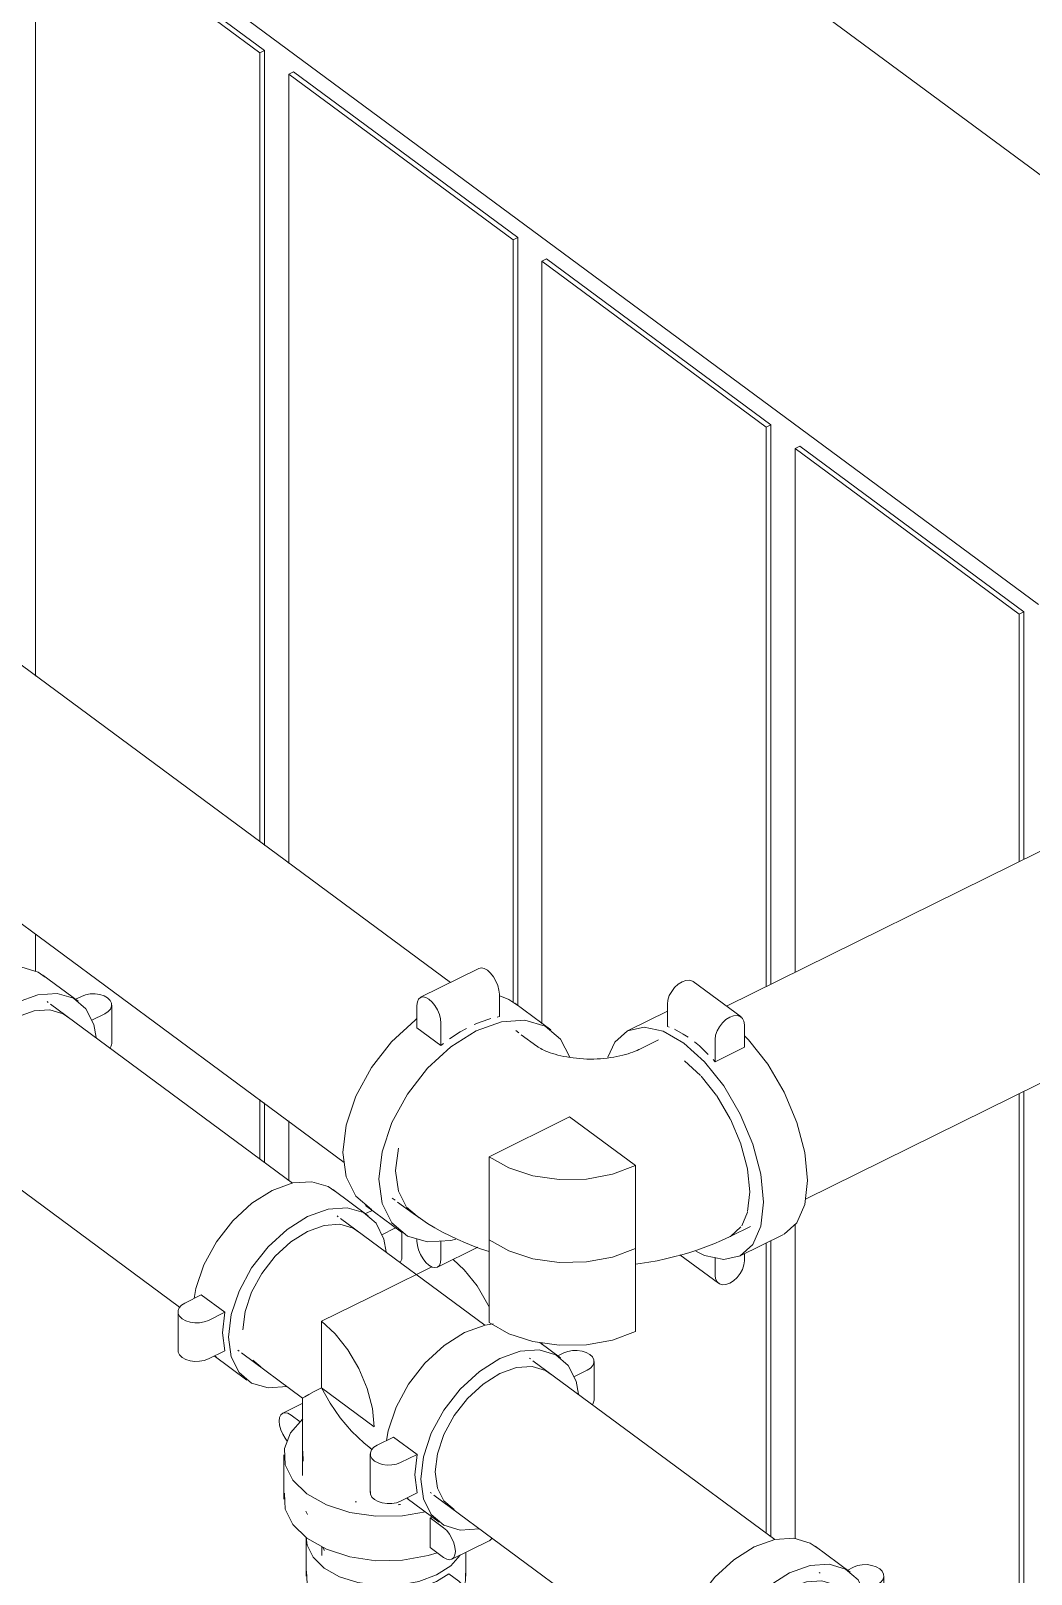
# Model space of a CAD drawing. Header units: metres. Extents: x 63 to 378, y -27 to 78.
# Drawn here: x 318.714 to 320.027, y 1.531 to 3.556 of the extents above; entities that cross this region are included whole.
import ezdxf

# ---------------------------------------------------------------- set-up
doc = ezdxf.new("R2010")
doc.units = ezdxf.units.M
doc.layers.add('M-EQPM', color=7, linetype='Continuous', lineweight=18)
doc.layers.add('P-PIPE', color=7, linetype='Continuous', lineweight=18)

# ---------------------------------------------------------------- blocks, each defined once
blk = doc.blocks.new('Victaulic-IPS-Tee-Reducing Tee-No 20-25 - AC-2134192-3D BOMBAS')
at = {"layer": 'P-PIPE', "color": 11, "true_color": 0xff8080}
for p, q in [((-58.591, 2.3251), (-58.7804, 2.465)), ((-58.9106, 2.2888), (-58.8304, 2.2295)), ((-58.5311, 2.2808), (-58.5325, 2.2818)), ((-58.8304, 2.2295), (-58.8304, 2.1279)), ((-58.7415, 2.1638), (-58.7393, 2.1622)), ((-58.6627, 2.1056), (-58.6613, 2.1046))]:
    blk.add_line(p, q, dxfattribs=at)
at = {"layer": 'P-PIPE', "color": 11, "lineweight": 9, "true_color": 0xff8080}
for p, q in [((-58.6361, 2.414), (-58.7208, 2.3721)), ((-58.8056, 2.3301), (-58.7208, 2.3721)), ((-58.8056, 2.3301), (-58.8056, 2.2429)), ((-58.8056, 2.2429), (-58.7363, 2.1916))]:
    blk.add_line(p, q, dxfattribs=at)
for points in [[(-58.6361, 2.414, 0), (-58.6181, 2.3977, 0), (-58.6014, 2.3766, 0), (-58.587, 2.3522, 0), (-58.5761, 2.3261, 0)], [(-58.7363, 2.1916, 0), (-58.7387, 2.216, 0), (-58.7456, 2.2421, 0), (-58.7566, 2.2684, 0), (-58.771, 2.2928, 0), (-58.7877, 2.3139, 0), (-58.8056, 2.3301, 0)]]:
    blk.add_polyline3d(points, dxfattribs=at)
at = {"layer": 'P-PIPE', "color": 11, "true_color": 0xff8080}
for points in [[(-58.8304, 2.2295, 0), (-58.8301, 2.2297, 0), (-58.8276, 2.2313, 0), (-58.8224, 2.234, 0), (-58.8151, 2.2379, 0), (-58.8056, 2.2429, 0)], [(-58.8056, 2.2429, 0), (-58.7943, 2.2226, 0), (-58.7812, 2.2035, 0), (-58.7663, 2.186, 0), (-58.7497, 2.1703, 0), (-58.7392, 2.1622, 0)]]:
    blk.add_polyline3d(points, dxfattribs=at)
blk = doc.blocks.new('Victaulic-IPS-Tee-Reducing Tee-No 20-25 - AC-V286-3D BOMBAS')
at = {"layer": 'P-PIPE', "color": 11, "true_color": 0xff8080}
for p, q in [((-57.9578, 1.8572), (-58.1472, 1.9971)), ((-58.2774, 1.8209), (-58.1972, 1.7616)), ((-57.8979, 1.8129), (-57.8993, 1.8139)), ((-58.1972, 1.7616), (-58.1972, 1.66)), ((-58.1083, 1.696), (-58.1061, 1.6943)), ((-58.0295, 1.6377), (-58.0281, 1.6367))]:
    blk.add_line(p, q, dxfattribs=at)
at = {"layer": 'P-PIPE', "color": 11, "lineweight": 9, "true_color": 0xff8080}
for p, q in [((-58.0276, 1.9338), (-58.0876, 1.9042)), ((-58.1724, 1.8623), (-58.0876, 1.9042)), ((-58.1724, 1.8623), (-58.1724, 1.775)), ((-58.1724, 1.775), (-58.1031, 1.7237))]:
    blk.add_line(p, q, dxfattribs=at)
for points in [[(-57.9996, 1.9436, 0), (-57.9849, 1.9298, 0), (-57.9682, 1.9088, 0), (-57.9538, 1.8843, 0), (-57.9521, 1.8807, 0)], [(-58.1031, 1.7237, 0), (-58.1055, 1.7481, 0), (-58.1124, 1.7742, 0), (-58.1234, 1.8005, 0), (-58.1378, 1.8249, 0), (-58.1545, 1.846, 0), (-58.1724, 1.8623, 0)]]:
    blk.add_polyline3d(points, dxfattribs=at)
at = {"layer": 'P-PIPE', "color": 11, "true_color": 0xff8080}
for points in [[(-58.1972, 1.7616, 0), (-58.1969, 1.7618, 0), (-58.1943, 1.7634, 0), (-58.1892, 1.7662, 0), (-58.1819, 1.7701, 0), (-58.1724, 1.775, 0)], [(-58.1724, 1.775, 0), (-58.1611, 1.7547, 0), (-58.148, 1.7357, 0), (-58.1331, 1.7181, 0), (-58.1165, 1.7024, 0), (-58.106, 1.6943, 0)]]:
    blk.add_polyline3d(points, dxfattribs=at)
blk = doc.blocks.new('Victaulic-IPS-Rigid Coupling Style 07-W07-107 - Standard-V306-3D BOMBAS')
at = {"layer": 'P-PIPE', "color": 11, "true_color": 0xff8080}
for p, q in [((-57.4781, 1.5332), (-57.5244, 1.5674)), ((-57.4739, 1.5397), (-57.4824, 1.5355)), ((-57.434, 1.4777), (-57.434, 1.5283)), ((-57.4604, 1.5083), (-57.443, 1.5169)), ((-57.6972, 1.4293), (-57.7189, 1.4186)), ((-57.6663, 1.4065), (-57.6972, 1.4293)), ((-57.7278, 1.4072), (-57.7278, 1.3566)), ((-57.688, 1.3958), (-57.6663, 1.4065)), ((-57.6663, 1.3559), (-57.688, 1.3452)), ((-57.6802, 1.3491), (-57.6375, 1.3175)), ((-57.6775, 1.3477), (-57.6799, 1.3491)), ((-57.6181, 1.3342), (-57.6296, 1.3435))]:
    blk.add_line(p, q, dxfattribs=at)
for points in [[(-57.7067, 1.4247, 0), (-57.7044, 1.4377, 0), (-57.694, 1.4686, 0), (-57.6775, 1.4988, 0), (-57.656, 1.5265, 0), (-57.6309, 1.5495, 0), (-57.6041, 1.5664, 0)], [(-57.6041, 1.5664, 0), (-57.5772, 1.5761, 0), (-57.5522, 1.5778, 0), (-57.5307, 1.5714, 0), (-57.5214, 1.565, 0)], [(-57.4543, 1.4856, 0), (-57.4575, 1.5026, 0), (-57.4679, 1.5232, 0), (-57.4844, 1.5372, 0), (-57.5059, 1.5435, 0), (-57.5309, 1.5418, 0), (-57.5578, 1.5322, 0)], [(-57.443, 1.5169, 0), (-57.4386, 1.5197, 0), (-57.4356, 1.5231, 0), (-57.4342, 1.5268, 0), (-57.4344, 1.5307, 0), (-57.4362, 1.5343, 0), (-57.4395, 1.5376, 0), (-57.4442, 1.5403, 0), (-57.4498, 1.5421, 0), (-57.456, 1.543, 0), (-57.4624, 1.5428, 0), (-57.4685, 1.5417, 0), (-57.4739, 1.5397, 0)], [(-57.5578, 1.5322, 0), (-57.5846, 1.5153, 0), (-57.6097, 1.4922, 0), (-57.6312, 1.4646, 0), (-57.6477, 1.4343, 0), (-57.658, 1.4034, 0), (-57.6616, 1.374, 0), (-57.658, 1.3481, 0), (-57.6477, 1.3275, 0), (-57.6312, 1.3135, 0), (-57.6097, 1.3072, 0), (-57.5846, 1.3089, 0)], [(-57.5578, 1.5126, 0), (-57.5358, 1.5205, 0), (-57.5154, 1.5219, 0), (-57.4978, 1.5167, 0), (-57.4902, 1.5115, 0)], [(-57.6426, 1.3834, 0), (-57.6397, 1.4075, 0), (-57.6312, 1.4327, 0), (-57.6177, 1.4574, 0), (-57.6002, 1.48, 0), (-57.5797, 1.4988, 0), (-57.5578, 1.5126, 0)], [(-57.434, 1.4777, 0), (-57.4342, 1.4762, 0), (-57.4356, 1.4725, 0)], [(-57.7189, 1.4186, 0), (-57.7232, 1.4158, 0), (-57.7262, 1.4124, 0), (-57.7277, 1.4087, 0), (-57.7275, 1.4048, 0), (-57.7256, 1.4012, 0), (-57.7223, 1.3979, 0), (-57.7177, 1.3953, 0), (-57.712, 1.3934, 0), (-57.7058, 1.3926, 0), (-57.6995, 1.3927, 0), (-57.6934, 1.3938, 0), (-57.688, 1.3958, 0)], [(-57.6663, 1.3559, 0), (-57.6693, 1.3797, 0), (-57.6663, 1.4065, 0)], [(-57.688, 1.3452, 0), (-57.6934, 1.3432, 0), (-57.6995, 1.3421, 0), (-57.7058, 1.342, 0), (-57.712, 1.3428, 0), (-57.7177, 1.3447, 0), (-57.7223, 1.3473, 0), (-57.7256, 1.3506, 0), (-57.7275, 1.3542, 0), (-57.7277, 1.3581, 0)]]:
    blk.add_polyline3d(points, dxfattribs=at)
blk = doc.blocks.new('Victaulic-IPS-Rigid Coupling Style 07-W07-107 - Standard-V307-3D BOMBAS')
at = {"layer": 'P-PIPE', "color": 11, "true_color": 0xff8080}
for p, q in [((-57.8586, 1.8144), (-57.8857, 1.8344)), ((-57.8544, 1.8209), (-57.8629, 1.8167)), ((-57.8145, 1.7589), (-57.8145, 1.8094)), ((-57.8409, 1.7895), (-57.8235, 1.798)), ((-58.0777, 1.7105), (-58.0993, 1.6998)), ((-58.0468, 1.6877), (-58.0777, 1.7105)), ((-58.1083, 1.6884), (-58.1083, 1.6378)), ((-58.0685, 1.677), (-58.0468, 1.6877)), ((-58.0468, 1.6371), (-58.0685, 1.6264)), ((-58.0601, 1.6298), (-58.018, 1.5986)), ((-58.058, 1.6289), (-58.0594, 1.6297))]:
    blk.add_line(p, q, dxfattribs=at)
for points in [[(-58.0872, 1.7059, 0), (-58.0848, 1.7188, 0), (-58.0745, 1.7497, 0), (-58.058, 1.78, 0), (-58.0365, 1.8076, 0), (-58.0114, 1.8307, 0), (-57.9846, 1.8476, 0)], [(-57.9846, 1.8476, 0), (-57.9577, 1.8572, 0), (-57.9471, 1.8589, 0)], [(-57.8348, 1.7667, 0), (-57.838, 1.7837, 0), (-57.8484, 1.8044, 0), (-57.8648, 1.8183, 0), (-57.8864, 1.8247, 0), (-57.9114, 1.823, 0), (-57.9383, 1.8134, 0)], [(-57.8235, 1.798, 0), (-57.8191, 1.8008, 0), (-57.8161, 1.8042, 0), (-57.8147, 1.808, 0), (-57.8149, 1.8118, 0), (-57.8167, 1.8155, 0), (-57.82, 1.8188, 0), (-57.8247, 1.8214, 0), (-57.8303, 1.8232, 0), (-57.8365, 1.8241, 0), (-57.8428, 1.824, 0), (-57.8489, 1.8229, 0), (-57.8544, 1.8209, 0)], [(-57.9383, 1.8134, 0), (-57.9651, 1.7964, 0), (-57.9902, 1.7734, 0), (-58.0117, 1.7458, 0), (-58.0282, 1.7155, 0), (-58.0385, 1.6846, 0), (-58.0421, 1.6552, 0), (-58.0385, 1.6293, 0), (-58.0282, 1.6086, 0), (-58.0117, 1.5947, 0), (-57.9902, 1.5883, 0), (-57.9651, 1.59, 0)], [(-57.9383, 1.7938, 0), (-57.9163, 1.8016, 0), (-57.8959, 1.803, 0), (-57.8783, 1.7978, 0), (-57.8707, 1.7926, 0)], [(-57.9982, 1.6152, 0), (-58.0117, 1.6266, 0), (-58.0202, 1.6434, 0), (-58.0231, 1.6646, 0), (-58.0202, 1.6886, 0), (-58.0117, 1.7138, 0), (-57.9982, 1.7386, 0), (-57.9807, 1.7611, 0), (-57.9602, 1.78, 0), (-57.9383, 1.7938, 0)], [(-57.8145, 1.7588, 0), (-57.8147, 1.7574, 0), (-57.8161, 1.7536, 0)], [(-58.0993, 1.6998, 0), (-58.1037, 1.697, 0), (-58.1067, 1.6936, 0), (-58.1082, 1.6898, 0), (-58.108, 1.686, 0), (-58.1061, 1.6823, 0), (-58.1028, 1.679, 0), (-58.0981, 1.6764, 0), (-58.0925, 1.6746, 0), (-58.0863, 1.6737, 0), (-58.08, 1.6738, 0), (-58.0739, 1.6749, 0), (-58.0685, 1.677, 0)], [(-58.0468, 1.6371, 0), (-58.0498, 1.6609, 0), (-58.0468, 1.6877, 0)], [(-58.0685, 1.6264, 0), (-58.0739, 1.6243, 0), (-58.08, 1.6232, 0), (-58.0863, 1.6231, 0), (-58.0925, 1.624, 0), (-58.0981, 1.6258, 0), (-58.1028, 1.6284, 0), (-58.1061, 1.6317, 0), (-58.108, 1.6354, 0), (-58.1082, 1.6392, 0)]]:
    blk.add_polyline3d(points, dxfattribs=at)
blk = doc.blocks.new('Victaulic-IPS-Rigid Coupling Style 07-W07-107 - Standard-V312-3D BOMBAS')
at = {"layer": 'P-PIPE', "color": 11, "true_color": 0xff8080}
for p, q in [((-58.4918, 2.2823), (-58.5381, 2.3165)), ((-58.4876, 2.2887), (-58.4961, 2.2845)), ((-58.4477, 2.2267), (-58.4477, 2.2773)), ((-58.4741, 2.2573), (-58.4567, 2.2659)), ((-58.7109, 2.1784), (-58.7326, 2.1677)), ((-58.68, 2.1555), (-58.7109, 2.1784)), ((-58.7415, 2.1563), (-58.7415, 2.1057)), ((-58.7017, 2.1449), (-58.68, 2.1555)), ((-58.68, 2.105), (-58.7017, 2.0943)), ((-58.6939, 2.0981), (-58.6512, 2.0665)), ((-58.6912, 2.0968), (-58.6936, 2.0982))]:
    blk.add_line(p, q, dxfattribs=at)
for points in [[(-58.7204, 2.1738, 0), (-58.7181, 2.1867, 0), (-58.7077, 2.2176, 0), (-58.6912, 2.2479, 0), (-58.6697, 2.2755, 0), (-58.6446, 2.2985, 0), (-58.6178, 2.3155, 0)], [(-58.6178, 2.3155, 0), (-58.5909, 2.3251, 0), (-58.5659, 2.3268, 0), (-58.5444, 2.3204, 0), (-58.5351, 2.3141, 0)], [(-58.468, 2.2346, 0), (-58.4712, 2.2516, 0), (-58.4816, 2.2723, 0), (-58.4981, 2.2862, 0), (-58.5196, 2.2926, 0), (-58.5446, 2.2909, 0), (-58.5715, 2.2812, 0)], [(-58.4567, 2.2659, 0), (-58.4523, 2.2687, 0), (-58.4493, 2.2721, 0), (-58.4479, 2.2759, 0), (-58.4481, 2.2797, 0), (-58.4499, 2.2834, 0), (-58.4533, 2.2867, 0), (-58.4579, 2.2893, 0), (-58.4635, 2.2911, 0), (-58.4697, 2.292, 0), (-58.4761, 2.2919, 0), (-58.4822, 2.2908, 0), (-58.4876, 2.2887, 0)], [(-58.5715, 2.2812, 0), (-58.5983, 2.2643, 0), (-58.6234, 2.2413, 0), (-58.6449, 2.2137, 0), (-58.6614, 2.1834, 0), (-58.6717, 2.1525, 0), (-58.6753, 2.1231, 0), (-58.6717, 2.0972, 0), (-58.6614, 2.0765, 0), (-58.6449, 2.0626, 0), (-58.6234, 2.0562, 0), (-58.5983, 2.0579, 0)], [(-58.5715, 2.2617, 0), (-58.5495, 2.2695, 0), (-58.5291, 2.2709, 0), (-58.5115, 2.2657, 0), (-58.5039, 2.2605, 0)], [(-58.6314, 2.083, 0), (-58.6449, 2.0945, 0), (-58.6534, 2.1113, 0), (-58.6563, 2.1325, 0), (-58.6534, 2.1565, 0), (-58.6449, 2.1817, 0), (-58.6314, 2.2065, 0), (-58.6139, 2.229, 0), (-58.5934, 2.2478, 0), (-58.5715, 2.2617, 0)], [(-58.4477, 2.2267, 0), (-58.4479, 2.2253, 0), (-58.4493, 2.2215, 0)], [(-58.7326, 2.1677, 0), (-58.7369, 2.1649, 0), (-58.7399, 2.1615, 0), (-58.7414, 2.1577, 0), (-58.7412, 2.1539, 0), (-58.7393, 2.1502, 0), (-58.736, 2.1469, 0), (-58.7314, 2.1443, 0), (-58.7257, 2.1425, 0), (-58.7195, 2.1416, 0), (-58.7132, 2.1417, 0), (-58.7071, 2.1428, 0), (-58.7017, 2.1449, 0)], [(-58.68, 2.105, 0), (-58.683, 2.1288, 0), (-58.68, 2.1555, 0)], [(-58.7017, 2.0943, 0), (-58.7071, 2.0922, 0), (-58.7132, 2.0911, 0), (-58.7195, 2.091, 0), (-58.7257, 2.0919, 0), (-58.7314, 2.0937, 0), (-58.736, 2.0963, 0), (-58.7393, 2.0996, 0), (-58.7412, 2.1033, 0), (-58.7414, 2.1071, 0)]]:
    blk.add_polyline3d(points, dxfattribs=at)
blk = doc.blocks.new('Victaulic-IPS-Rigid Coupling Style 07-W07-107 - Standard-V313-3D BOMBAS')
at = {"layer": 'P-PIPE', "color": 11, "true_color": 0xff8080}
for p, q in [((-58.111, 2.0009), (-58.1573, 2.0351)), ((-58.1068, 2.0074), (-58.1153, 2.0032)), ((-58.1052, 2.0081), (-58.1068, 2.0074)), ((-58.0933, 1.976), (-58.0759, 1.9846)), ((-58.0759, 1.9846), (-58.0746, 1.9853)), ((-58.067, 1.9454), (-58.067, 1.9797)), ((-58.3302, 1.897), (-58.3518, 1.8863)), ((-58.2993, 1.8742), (-58.3302, 1.897)), ((-58.3607, 1.8749), (-58.3607, 1.8243)), ((-58.3209, 1.8635), (-58.2993, 1.8742)), ((-58.2993, 1.8236), (-58.3209, 1.8129)), ((-58.3131, 1.8168), (-58.2704, 1.7852)), ((-58.3104, 1.8154), (-58.3129, 1.8168)), ((-58.2521, 1.8025), (-58.2626, 1.8112))]:
    blk.add_line(p, q, dxfattribs=at)
for points in [[(-58.237, 2.0341, 0), (-58.2102, 2.0438, 0), (-58.1851, 2.0455, 0), (-58.1636, 2.0391, 0), (-58.1547, 2.033, 0)], [(-58.3397, 1.8924, 0), (-58.3373, 1.9054, 0), (-58.3269, 1.9363, 0), (-58.3104, 1.9665, 0), (-58.2889, 1.9942, 0), (-58.2639, 2.0172, 0), (-58.237, 2.0341, 0)], [(-58.0873, 1.9533, 0), (-58.0904, 1.9703, 0), (-58.1008, 1.9909, 0), (-58.1173, 2.0049, 0), (-58.1388, 2.0112, 0), (-58.1638, 2.0095, 0), (-58.1907, 1.9999, 0)], [(-58.1907, 1.9999, 0), (-58.2176, 1.983, 0), (-58.2426, 1.9599, 0), (-58.2641, 1.9323, 0), (-58.2806, 1.902, 0), (-58.291, 1.8711, 0), (-58.2945, 1.8417, 0), (-58.291, 1.8158, 0), (-58.2806, 1.7952, 0), (-58.2641, 1.7812, 0), (-58.2426, 1.7749, 0), (-58.2176, 1.7766, 0)], [(-58.1907, 1.9803, 0), (-58.1688, 1.9882, 0), (-58.1483, 1.9896, 0), (-58.1308, 1.9844, 0), (-58.1232, 1.9792, 0)], [(-58.2755, 1.8511, 0), (-58.2726, 1.8752, 0), (-58.2641, 1.9004, 0), (-58.2507, 1.9251, 0), (-58.2331, 1.9477, 0), (-58.2127, 1.9665, 0), (-58.1907, 1.9803, 0)], [(-58.067, 1.9454, 0), (-58.0671, 1.9439, 0), (-58.0686, 1.9402, 0)], [(-58.3518, 1.8863, 0), (-58.3562, 1.8835, 0), (-58.3592, 1.8801, 0), (-58.3606, 1.8764, 0), (-58.3604, 1.8725, 0), (-58.3586, 1.8689, 0), (-58.3552, 1.8656, 0), (-58.3506, 1.863, 0), (-58.345, 1.8611, 0), (-58.3388, 1.8603, 0), (-58.3324, 1.8604, 0), (-58.3263, 1.8615, 0), (-58.3209, 1.8635, 0)], [(-58.2993, 1.8236, 0), (-58.3022, 1.8474, 0), (-58.2993, 1.8742, 0)], [(-58.3209, 1.8129, 0), (-58.3263, 1.8109, 0), (-58.3324, 1.8098, 0), (-58.3388, 1.8097, 0), (-58.345, 1.8105, 0), (-58.3506, 1.8124, 0), (-58.3552, 1.815, 0), (-58.3586, 1.8183, 0), (-58.3604, 1.8219, 0), (-58.3606, 1.8258, 0)]]:
    blk.add_polyline3d(points, dxfattribs=at)
blk = doc.blocks.new('Victaulic-IPS-Reducer No 50-51 - AC-2757305-3D BOMBAS')
at = {"layer": 'P-PIPE', "color": 11, "true_color": 0xff8080}
for p, q in [((-58.193, 1.6131), (-58.1909, 1.6087)), ((-58.1718, 1.5664), (-58.1718, 1.5548)), ((-58.1706, 1.5657), (-58.1686, 1.5614))]:
    blk.add_line(p, q, dxfattribs=at)
blk = doc.blocks.new('Victaulic-IPS-Rigid Coupling Style 07-W07-107 - Standard-V367-3D BOMBAS')
at = {"layer": 'P-PIPE', "color": 11, "true_color": 0xff8080}
for p, q in [((-58.1969, 1.7548), (-58.2232, 1.7418)), ((-58.2002, 1.7303), (-58.2124, 1.7393)), ((-58.2217, 1.6872), (-58.2218, 1.6289)), ((-58.1963, 1.6788), (-58.1969, 1.6921)), ((-58.1264, 1.6253), (-58.128, 1.6256)), ((-58.0262, 1.6054), (-58.0297, 1.6044)), ((-58.012, 1.5913), (-58.0297, 1.6044)), ((-58.0297, 1.6044), (-58.0297, 1.5655)), ((-58.0297, 1.5655), (-58.012, 1.5524)), ((-58.0012, 1.55), (-57.9521, 1.5743))]:
    blk.add_line(p, q, dxfattribs=at)
for points in [[(-58.2124, 1.7393, 0), (-58.2164, 1.7416, 0), (-58.2201, 1.7424, 0), (-58.2233, 1.7417, 0), (-58.2258, 1.7395, 0), (-58.2273, 1.7359, 0), (-58.2278, 1.7313, 0), (-58.2273, 1.7259, 0), (-58.2258, 1.7201, 0), (-58.2233, 1.7142, 0), (-58.2201, 1.7088, 0), (-58.2173, 1.7051, 0)], [(-58.1967, 1.7344, 0), (-58.2131, 1.7158, 0), (-58.2211, 1.6953, 0), (-58.22, 1.6741, 0), (-58.2099, 1.6539, 0), (-58.1915, 1.6359, 0)], [(-58.1915, 1.5776, 0), (-58.2099, 1.5956, 0), (-58.22, 1.6158, 0), (-58.2211, 1.637, 0)], [(-58.1915, 1.6359, 0), (-58.1659, 1.6214, 0), (-58.1351, 1.6114, 0), (-58.101, 1.6065, 0), (-58.066, 1.6072, 0), (-58.0358, 1.6124, 0)], [(-58.0686, 1.622, 0), (-58.07, 1.6218, 0), (-58.0715, 1.6217, 0)], [(-58.012, 1.5524, 0), (-58.008, 1.5501, 0), (-58.0043, 1.5493, 0), (-58.0011, 1.55, 0), (-57.9987, 1.5523, 0), (-57.9971, 1.5558, 0), (-57.9966, 1.5604, 0), (-57.9971, 1.5659, 0), (-57.9987, 1.5717, 0), (-58.0011, 1.5775, 0), (-58.0043, 1.583, 0), (-58.008, 1.5877, 0), (-58.012, 1.5913, 0)], [(-58.0207, 1.5587, 0), (-58.0325, 1.555, 0), (-58.066, 1.5489, 0), (-58.101, 1.5482, 0), (-58.1351, 1.5531, 0), (-58.1659, 1.5631, 0), (-58.1915, 1.5776, 0)], [(-57.9485, 1.5784, 0), (-57.9495, 1.5765, 0), (-57.952, 1.5743, 0)]]:
    blk.add_polyline3d(points, dxfattribs=at)
blk = doc.blocks.new('Victaulic-IPS-Rigid Coupling Style 07-W07-107 - Standard-V368-3D BOMBAS')
at = {"layer": 'P-PIPE', "color": 11, "true_color": 0xff8080}
for p, q in [((-58.1924, 1.5785), (-58.1924, 1.528)), ((-57.9829, 1.528), (-57.9829, 1.5591)), ((-58.0052, 1.5311), (-57.9919, 1.5212)), ((-58.0273, 1.5037), (-58.0406, 1.5136)), ((-58.0406, 1.5136), (-58.0406, 1.4798)), ((-58.0406, 1.4798), (-58.0273, 1.47)), ((-58.0179, 1.4679), (-57.9825, 1.4853))]:
    blk.add_line(p, q, dxfattribs=at)
for points in [[(-58.1924, 1.5785, 0), (-58.1911, 1.5684, 0), (-58.1832, 1.5526, 0), (-58.1688, 1.5385, 0)], [(-58.1688, 1.5385, 0), (-58.1488, 1.5272, 0), (-58.1247, 1.5194, 0), (-58.0981, 1.5156, 0), (-58.0708, 1.5161, 0), (-58.0446, 1.5209, 0), (-58.0213, 1.5296, 0), (-58.0026, 1.5416, 0), (-57.9902, 1.5553, 0)], [(-58.1688, 1.4879, 0), (-58.1832, 1.502, 0), (-58.1911, 1.5178, 0), (-58.1919, 1.5343, 0)], [(-58.0052, 1.5311, 0), (-58.0213, 1.5211, 0), (-58.0406, 1.5136, 0)], [(-57.9919, 1.5212, 0), (-57.9884, 1.518, 0), (-57.9852, 1.514, 0), (-57.9824, 1.5092, 0), (-57.9803, 1.5042, 0), (-57.9789, 1.4991, 0), (-57.9785, 1.4944, 0), (-57.9789, 1.4904, 0), (-57.9803, 1.4873, 0), (-57.9824, 1.4854, 0)], [(-57.9831, 1.5318, 0), (-57.9834, 1.5217, 0), (-57.9852, 1.5149, 0)], [(-58.0178, 1.4679, 0), (-58.0157, 1.4698, 0), (-58.0143, 1.4729, 0), (-58.0139, 1.4769, 0), (-58.0143, 1.4816, 0), (-58.0157, 1.4867, 0), (-58.0178, 1.4918, 0), (-58.0206, 1.4965, 0), (-58.0238, 1.5006, 0), (-58.0273, 1.5037, 0)], [(-58.0329, 1.474, 0), (-58.0446, 1.4703, 0), (-58.0708, 1.4655, 0), (-58.0981, 1.465, 0), (-58.1247, 1.4688, 0), (-58.1488, 1.4766, 0), (-58.1688, 1.4879, 0)], [(-58.0273, 1.47, 0), (-58.0238, 1.468, 0), (-58.0206, 1.4673, 0), (-58.0179, 1.4679, 0)]]:
    blk.add_polyline3d(points, dxfattribs=at)
blk = doc.blocks.new('Victaulic-IPS-Elbow No 10-13 - AC-V403-3D BOMBAS')
at = {"layer": 'P-PIPE', "color": 1, "true_color": 0xff0000}
for p, q in [((-57.8897, 2.2233), (-57.9102, 2.2384)), ((-57.7301, 2.2315), (-57.7552, 2.2191)), ((-58.0724, 2.0188), (-58.0519, 2.0037)), ((-58.0468, 2.0003), (-58.0455, 1.9996)), ((-58.0455, 1.9996), (-58.0468, 2.0003)), ((-57.6342, 1.9743), (-57.6091, 1.9867))]:
    blk.add_line(p, q, dxfattribs=at)
at = {"layer": 'P-PIPE', "color": 1, "lineweight": 9, "true_color": 0xff0000}
for p, q in [((-57.8466, 2.1305), (-57.9523, 2.0782)), ((-57.7602, 2.0666), (-57.8466, 2.1305)), ((-57.9523, 1.9694), (-57.9523, 2.0782)), ((-57.7602, 2.0666), (-57.7602, 1.9578)), ((-57.9523, 1.8607), (-57.9523, 1.9694)), ((-57.7602, 1.849), (-57.7602, 1.9578))]:
    blk.add_line(p, q, dxfattribs=at)
at = {"layer": 'P-PIPE', "color": 1, "true_color": 0xff0000}
for points in [[(-57.8897, 2.2233, 0), (-57.8888, 2.2227, 0), (-57.8877, 2.2219, 0), (-57.8863, 2.2211, 0), (-57.8846, 2.2201, 0), (-57.8826, 2.2191, 0), (-57.8804, 2.2181, 0), (-57.8779, 2.217, 0), (-57.8752, 2.2159, 0), (-57.8722, 2.2148, 0), (-57.869, 2.2137, 0), (-57.8656, 2.2127, 0), (-57.862, 2.2117, 0), (-57.8583, 2.2108, 0), (-57.8544, 2.2099, 0), (-57.8503, 2.2092, 0), (-57.8461, 2.2085, 0), (-57.8419, 2.2079, 0), (-57.8375, 2.2074, 0), (-57.8331, 2.207, 0), (-57.8286, 2.2067, 0), (-57.8241, 2.2065, 0), (-57.8195, 2.2065, 0), (-57.815, 2.2065, 0), (-57.8104, 2.2067, 0), (-57.8059, 2.2069, 0), (-57.8015, 2.2073, 0), (-57.7971, 2.2078, 0), (-57.7928, 2.2083, 0), (-57.7886, 2.209, 0), (-57.7845, 2.2097, 0), (-57.7806, 2.2106, 0), (-57.7768, 2.2115, 0), (-57.7732, 2.2124, 0), (-57.7697, 2.2134, 0), (-57.7665, 2.2145, 0), (-57.7634, 2.2156, 0), (-57.7606, 2.2167, 0), (-57.7581, 2.2178, 0), (-57.7558, 2.2189, 0), (-57.7552, 2.2191, 0)], [(-58.0519, 2.0037, 0), (-58.0426, 1.997, 0), (-58.0331, 1.9908, 0), (-58.0234, 1.9849, 0), (-58.0135, 1.9795, 0), (-58.0036, 1.9743, 0), (-57.9935, 1.9695, 0), (-57.9832, 1.9651, 0), (-57.9729, 1.9609, 0), (-57.9624, 1.9571, 0), (-57.9523, 1.9537, 0)], [(-57.7602, 1.9372, 0), (-57.7538, 1.9381, 0), (-57.7428, 1.9398, 0), (-57.7318, 1.9418, 0), (-57.7209, 1.9441, 0), (-57.7101, 1.9467, 0), (-57.6994, 1.9495, 0), (-57.6887, 1.9527, 0), (-57.6782, 1.9561, 0), (-57.6677, 1.9599, 0), (-57.6573, 1.9639, 0), (-57.6471, 1.9683, 0), (-57.6369, 1.973, 0), (-57.6342, 1.9743, 0)]]:
    blk.add_polyline3d(points, dxfattribs=at)
at = {"layer": 'P-PIPE', "color": 1, "lineweight": 9, "true_color": 0xff0000}
for points in [[(-57.9523, 2.0782, 0), (-57.9263, 2.0635, 0), (-57.8949, 2.0533, 0), (-57.8602, 2.0484, 0), (-57.8246, 2.049, 0), (-57.7905, 2.0552, 0), (-57.7602, 2.0666, 0)], [(-57.9523, 1.9694, 0), (-57.9263, 1.9547, 0), (-57.8949, 1.9445, 0), (-57.8602, 1.9396, 0), (-57.8246, 1.9403, 0), (-57.7905, 1.9465, 0), (-57.7602, 1.9578, 0)], [(-57.7602, 1.9578, 0), (-57.7905, 1.9465, 0), (-57.8246, 1.9403, 0), (-57.8602, 1.9396, 0), (-57.8949, 1.9445, 0), (-57.9263, 1.9547, 0), (-57.9523, 1.9694, 0)], [(-57.7602, 1.849, 0), (-57.7905, 1.8377, 0), (-57.8246, 1.8315, 0), (-57.8602, 1.8308, 0), (-57.8949, 1.8357, 0), (-57.9263, 1.8459, 0), (-57.9523, 1.8607, 0)]]:
    blk.add_polyline3d(points, dxfattribs=at)
blk = doc.blocks.new('Victaulic-IPS-Rigid Coupling Style 07-W07-107 - Standard-V404-3D BOMBAS')
at = {"layer": 'P-PIPE', "color": 1, "true_color": 0xff0000}
for p, q in [((-57.6215, 2.2617), (-57.6842, 2.308)), ((-57.7183, 2.2692), (-57.7697, 2.2438)), ((-57.7183, 2.2492), (-57.7183, 2.2785)), ((-57.7183, 2.2492), (-57.7158, 2.2483)), ((-57.617, 2.2219), (-57.617, 2.2512)), ((-57.6556, 2.2321), (-57.6556, 2.2029)), ((-57.6556, 2.2029), (-57.617, 2.2219)), ((-57.6957, 2.2039), (-57.6746, 2.1848)), ((-57.6581, 2.2057), (-57.6556, 2.2029)), ((-57.6737, 2.1839), (-57.6539, 2.1588)), ((-57.6534, 2.1581), (-57.6357, 2.1281)), ((-57.6355, 2.1276), (-57.6219, 2.0954)), ((-57.6217, 2.0949), (-57.6131, 2.0623)), ((-57.613, 2.062), (-57.6101, 2.032)), ((-57.6101, 2.032), (-57.613, 2.0064)), ((-57.6132, 2.0054), (-57.6207, 1.9877)), ((-57.6234, 1.9478), (-57.5656, 1.9764)), ((-57.7019, 1.9497), (-57.6511, 1.9122)), ((-57.6556, 1.9457), (-57.6556, 1.9227)), ((-57.617, 1.9417), (-57.617, 1.951))]:
    blk.add_line(p, q, dxfattribs=at)
for points in [[(-57.7183, 2.2785, 0), (-57.7176, 2.2839, 0), (-57.7157, 2.2897, 0), (-57.7126, 2.2953, 0), (-57.7087, 2.3004, 0), (-57.704, 2.3047, 0), (-57.699, 2.3078, 0), (-57.694, 2.3096, 0), (-57.6894, 2.3099, 0), (-57.6854, 2.3087, 0), (-57.6842, 2.308, 0)], [(-57.592, 2.0186, 0), (-57.5956, 2.0553, 0), (-57.606, 2.0947, 0), (-57.6227, 2.1342, 0), (-57.6443, 2.1711, 0), (-57.6695, 2.2029, 0), (-57.6966, 2.2274, 0), (-57.7236, 2.2429, 0), (-57.7488, 2.2484, 0), (-57.7705, 2.2434, 0), (-57.7871, 2.2285, 0), (-57.7963, 2.2088, 0)], [(-57.617, 2.2512, 0), (-57.6177, 2.256, 0), (-57.6196, 2.2598, 0), (-57.6227, 2.2624, 0), (-57.6267, 2.2636, 0), (-57.6313, 2.2633, 0), (-57.6363, 2.2615, 0), (-57.6413, 2.2583, 0), (-57.6459, 2.2541, 0), (-57.6499, 2.2489, 0), (-57.653, 2.2433, 0), (-57.6549, 2.2376, 0), (-57.6556, 2.2321, 0)], [(-57.7091, 2.2455, 0), (-57.6975, 2.2393, 0), (-57.691, 2.2351, 0)], [(-57.6828, 2.229, 0), (-57.6763, 2.2236, 0), (-57.6645, 2.2125, 0)], [(-57.6169, 2.2369, 0), (-57.6117, 2.2315, 0), (-57.5865, 2.1997, 0), (-57.5649, 2.1628, 0), (-57.5482, 2.1233, 0), (-57.5378, 2.0838, 0), (-57.5342, 2.0472, 0)], [(-57.5342, 2.0472, 0), (-57.5378, 2.0157, 0), (-57.5482, 1.9917, 0), (-57.5649, 1.9768, 0)], [(-57.6808, 1.9542, 0), (-57.6695, 1.9488, 0), (-57.6443, 1.9433, 0), (-57.6227, 1.9482, 0), (-57.606, 1.9632, 0), (-57.5956, 1.9872, 0), (-57.592, 2.0186, 0)], [(-57.6217, 1.9861, 0), (-57.6355, 1.9737, 0), (-57.6361, 1.9734, 0)], [(-57.6556, 1.9227, 0), (-57.6549, 1.9179, 0), (-57.653, 1.9141, 0), (-57.6499, 1.9115, 0), (-57.6459, 1.9103, 0), (-57.6413, 1.9106, 0), (-57.6363, 1.9124, 0), (-57.6313, 1.9155, 0), (-57.6267, 1.9198, 0), (-57.6227, 1.9249, 0), (-57.6196, 1.9305, 0), (-57.6177, 1.9363, 0), (-57.617, 1.9417, 0)]]:
    blk.add_polyline3d(points, dxfattribs=at)
blk = doc.blocks.new('Victaulic-IPS-Rigid Coupling Style 07-W07-107 - Standard-V405-3D BOMBAS')
at = {"layer": 'P-PIPE', "color": 1, "true_color": 0xff0000}
for p, q in [((-57.9656, 2.3254), (-58.0423, 2.2875)), ((-57.9388, 2.2914), (-57.9388, 2.2622)), ((-58.047, 2.2768), (-58.047, 2.2476)), ((-57.8712, 2.2447), (-57.9184, 2.2796)), ((-58.0155, 2.2243), (-58.0155, 2.2535)), ((-57.9419, 2.2616), (-57.9388, 2.2622)), ((-58.047, 2.2476), (-58.0155, 2.2243)), ((-58.0155, 2.2243), (-58.0124, 2.2267)), ((-58.075, 2.0602), (-58.0714, 2.0896)), ((-58.1147, 2.0141), (-58.0674, 1.9791)), ((-58.047, 1.9705), (-58.047, 1.9674)), ((-58.0155, 1.9441), (-58.0155, 1.9676)), ((-58.0202, 1.9334), (-57.9673, 1.9595))]:
    blk.add_line(p, q, dxfattribs=at)
for points in [[(-57.9657, 2.3253, 0), (-57.9625, 2.326, 0), (-57.9587, 2.3252, 0), (-57.9546, 2.3229, 0), (-57.9505, 2.3192, 0), (-57.9467, 2.3144, 0), (-57.9434, 2.3088, 0), (-57.9409, 2.3029, 0), (-57.9394, 2.2969, 0), (-57.9388, 2.2914, 0)], [(-57.9382, 2.2895, 0), (-57.9262, 2.2845, 0), (-57.9148, 2.2767, 0)], [(-58.0155, 2.2535, 0), (-58.016, 2.259, 0), (-58.0176, 2.265, 0), (-58.0201, 2.2709, 0), (-58.0234, 2.2765, 0), (-58.0272, 2.2813, 0), (-58.0313, 2.285, 0), (-58.0353, 2.2873, 0), (-58.0391, 2.2881, 0), (-58.0424, 2.2874, 0), (-58.0449, 2.2851, 0), (-58.0465, 2.2815, 0), (-58.047, 2.2768, 0)], [(-58.1444, 2.0837, 0), (-58.14, 2.1199, 0), (-58.1272, 2.1579, 0), (-58.1069, 2.1952, 0), (-58.0805, 2.2292, 0), (-58.0496, 2.2576, 0), (-58.0471, 2.2595, 0)], [(-57.8464, 2.2089, 0), (-57.8586, 2.2324, 0), (-57.8789, 2.2496, 0), (-57.9054, 2.2574, 0), (-57.9362, 2.2553, 0), (-57.9693, 2.2435, 0), (-58.0024, 2.2226, 0), (-58.0332, 2.1943, 0), (-58.0596, 2.1603, 0), (-58.08, 2.123, 0), (-58.0927, 2.0849, 0), (-58.0971, 2.0488, 0)], [(-57.9721, 2.2517, 0), (-57.9642, 2.255, 0), (-57.95, 2.2597, 0)], [(-58.0043, 2.2329, 0), (-57.9901, 2.2422, 0), (-57.9822, 2.2467, 0)], [(-58.1069, 2.0092, 0), (-58.1272, 2.0264, 0), (-58.14, 2.0518, 0), (-58.1444, 2.0837, 0)], [(-58.0971, 2.0488, 0), (-58.0927, 2.0169, 0), (-58.08, 1.9914, 0), (-58.0596, 1.9742, 0), (-58.0332, 1.9664, 0), (-58.0024, 1.9685, 0), (-57.9961, 1.9701, 0)], [(-58.0613, 2.013, 0), (-58.0714, 2.0333, 0), (-58.075, 2.0597, 0)], [(-58.0415, 1.9968, 0), (-58.044, 1.9981, 0), (-58.0608, 2.0123, 0)], [(-58.047, 1.9674, 0), (-58.0465, 1.9618, 0), (-58.0449, 1.9559, 0), (-58.0424, 1.9499, 0), (-58.0391, 1.9444, 0), (-58.0353, 1.9396, 0), (-58.0313, 1.9359, 0), (-58.0272, 1.9335, 0), (-58.0234, 1.9327, 0), (-58.0201, 1.9335, 0), (-58.0176, 1.9357, 0), (-58.016, 1.9393, 0), (-58.0155, 1.9441, 0)]]:
    blk.add_polyline3d(points, dxfattribs=at)
blk = doc.blocks.new('TAA - Ayura Etapa 3 T - TAA - Ayura Etapa 3 T-2912359-3D BOMBAS')
at = {"layer": 'M-EQPM'}
for p, q in [((-58.1022, 4.0119), (-56.7728, 3.0296)), ((-57.2311, 2.803), (-58.5606, 3.7854)), ((-58.5416, 3.7475), (-58.2472, 3.5299)), ((-58.2533, 3.5269), (-58.5477, 3.7444)), ((-58.5477, 3.7444), (-58.5477, 2.7088)), ((-58.2533, 3.5269), (-58.2472, 3.5299)), ((-58.2533, 2.4913), (-58.2533, 3.5269)), ((-58.2472, 3.5299), (-58.2472, 2.4868)), ((-58.2092, 3.5019), (-58.2153, 3.4989)), ((-57.9209, 3.2813), (-58.2153, 3.4989)), ((-58.2153, 3.4989), (-58.2153, 2.4632)), ((-58.2092, 3.5019), (-57.9148, 3.2843)), ((-57.9209, 3.2813), (-57.9148, 3.2843)), ((-57.9209, 2.2806), (-57.9209, 3.2813)), ((-57.9148, 3.2843), (-57.9148, 2.2761)), ((-57.8829, 3.2533), (-57.8769, 3.2563)), ((-57.8829, 3.2533), (-57.8829, 2.2526)), ((-57.5886, 3.0357), (-57.8829, 3.2533)), ((-57.8769, 3.2563), (-57.5825, 3.0388)), ((-57.5825, 3.0388), (-57.5886, 3.0357)), ((-57.5825, 3.0388), (-57.5825, 2.3045)), ((-57.5886, 2.3015), (-57.5886, 3.0357)), ((-57.5506, 3.0077), (-57.5445, 3.0107)), ((-57.5506, 3.0077), (-57.5506, 2.3202)), ((-57.2562, 2.7902), (-57.5506, 3.0077)), ((-57.5445, 3.0107), (-57.2501, 2.7932)), ((-57.2501, 2.7932), (-57.2562, 2.7902)), ((-57.2562, 2.4657), (-57.2562, 2.7902)), ((-57.2501, 2.7932), (-57.2501, 2.4687)), ((-58.5477, 2.3706), (-58.5477, 2.3214)), ((-58.2533, 2.0749), (-58.2533, 2.1533)), ((-58.2472, 2.1488), (-58.2472, 2.0704)), ((-57.2562, 1.3382), (-57.2562, 2.1612)), ((-57.2501, 2.1642), (-57.2501, 1.3335)), ((-58.2153, 2.1252), (-58.2153, 2.0469)), ((-57.5506, 1.9896), (-57.5506, 1.5773)), ((-57.5886, 1.5838), (-57.5886, 1.965)), ((-57.5825, 1.968), (-57.5825, 1.5793)), ((-57.8829, 1.834), (-57.8829, 1.8317))]:
    blk.add_line(p, q, dxfattribs=at)

msp = doc.modelspace()

# ---------------------------------------------------------------- linework, layer by layer
at = {"layer": 'P-PIPE', "color": 1, "true_color": 0xff0000}
for p, q in [((319.2651, 2.3069), (317.657, 3.4951)), ((317.4948, 3.2755), (319.1254, 2.0706)), ((321.3765, 3.1402), (319.6273, 2.2757)), ((319.7309, 2.0224), (321.4974, 2.8954)), ((319.3546, 2.2408), (319.3506, 2.2437)), ((319.1883, 2.0241), (319.1923, 2.0212))]:
    msp.add_line(p, q, dxfattribs=at)
at = {"layer": 'P-PIPE', "color": 11, "true_color": 0xff8080}
for p, q in [((319.0577, 2.0437), (318.74, 2.2784)), ((318.6098, 2.1022), (318.9094, 1.8809)), ((319.1176, 1.9994), (319.1162, 2.0005)), ((318.986, 1.8243), (318.9874, 1.8232)), ((319.6906, 1.576), (319.3732, 1.8105)), ((319.243, 1.6343), (319.5424, 1.4132)), ((319.7505, 1.5317), (319.7491, 1.5328))]:
    msp.add_line(p, q, dxfattribs=at)

# ---------------------------------------------------------------- block references
at = {"layer": 'M-EQPM'}
msp.add_blockref('TAA - Ayura Etapa 3 T - TAA - Ayura Etapa 3 T-2912359-3D BOMBAS', (377.268, 0), dxfattribs=at)
at = {"layer": 'P-PIPE', "color": 11, "true_color": 0xff8080}
for name in ['Victaulic-IPS-Tee-Reducing Tee-No 20-25 - AC-2134192-3D BOMBAS', 'Victaulic-IPS-Rigid Coupling Style 07-W07-107 - Standard-V312-3D BOMBAS', 'Victaulic-IPS-Rigid Coupling Style 07-W07-107 - Standard-V313-3D BOMBAS', 'Victaulic-IPS-Tee-Reducing Tee-No 20-25 - AC-V286-3D BOMBAS', 'Victaulic-IPS-Rigid Coupling Style 07-W07-107 - Standard-V307-3D BOMBAS', 'Victaulic-IPS-Rigid Coupling Style 07-W07-107 - Standard-V367-3D BOMBAS', 'Victaulic-IPS-Reducer No 50-51 - AC-2757305-3D BOMBAS', 'Victaulic-IPS-Rigid Coupling Style 07-W07-107 - Standard-V368-3D BOMBAS', 'Victaulic-IPS-Rigid Coupling Style 07-W07-107 - Standard-V306-3D BOMBAS']:
    msp.add_blockref(name, (377.268, 0), dxfattribs=at)
at = {"layer": 'P-PIPE', "color": 1, "true_color": 0xff0000}
for name in ['Victaulic-IPS-Rigid Coupling Style 07-W07-107 - Standard-V405-3D BOMBAS', 'Victaulic-IPS-Rigid Coupling Style 07-W07-107 - Standard-V404-3D BOMBAS', 'Victaulic-IPS-Elbow No 10-13 - AC-V403-3D BOMBAS']:
    msp.add_blockref(name, (377.268, 0), dxfattribs=at)

doc.saveas('drawing.dxf')
